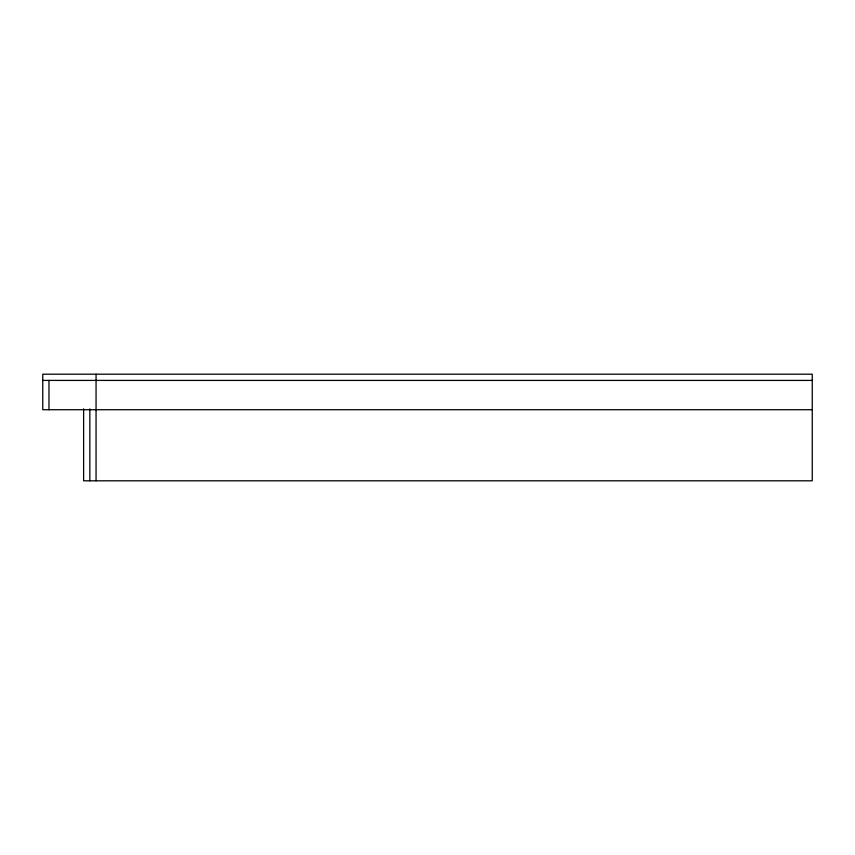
<?xml version="1.0" encoding="UTF-8"?>
<svg xmlns="http://www.w3.org/2000/svg" width="855" height="855" viewBox="0 0 855 855"><rect width="100%" height="100%" fill="white"/><g stroke="black" fill="none" stroke-linecap="round" stroke-linejoin="round"><path stroke-width="1.28" d="M42.75 380.411L812.25 380.411M812.25 409.727L42.75 409.727L42.75 374.191L812.25 374.191L812.25 480.809L83.619 480.809L83.619 408.84M96.059 374.191L96.059 480.809M89.839 408.84L89.839 480.809M48.97 380.411L48.97 409.727"/></g></svg>
